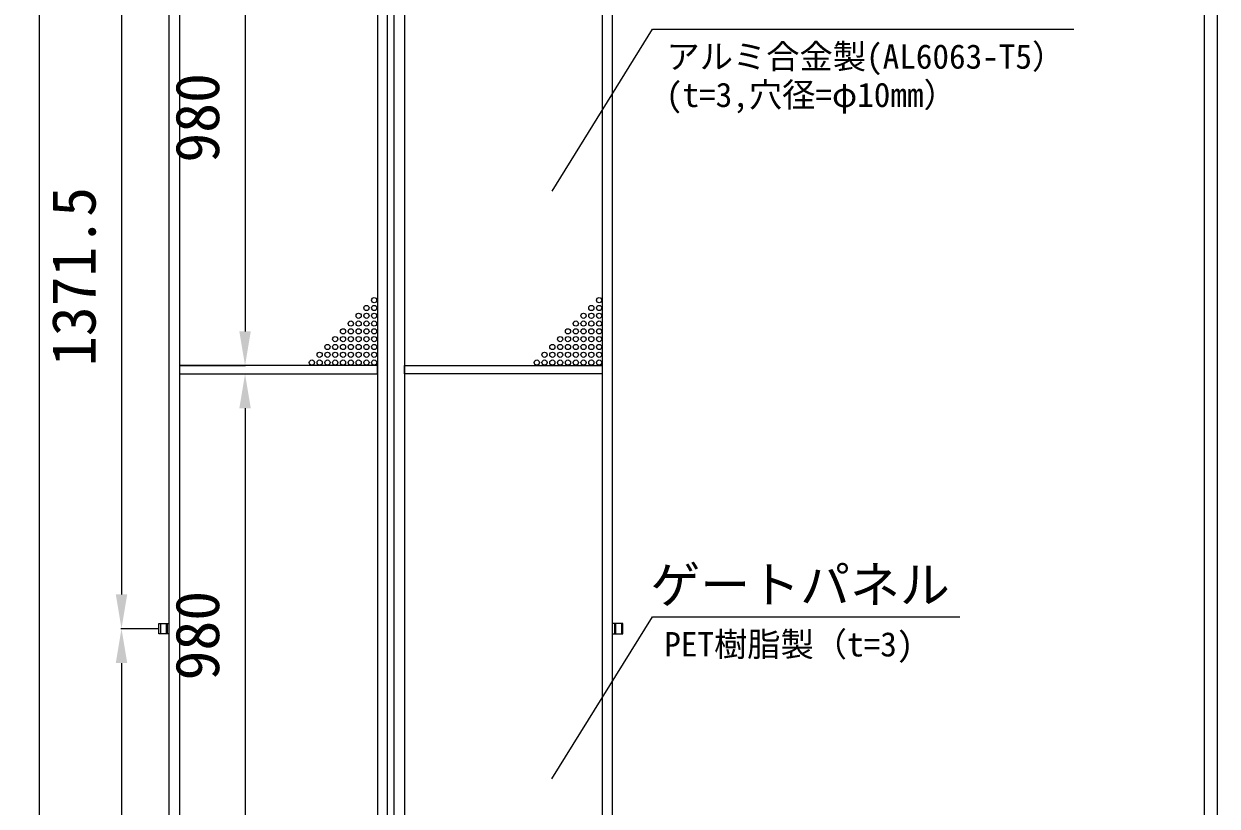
# Model space of a CAD drawing. Units: millimetres, scale not verified. Extents: x -20976 to 3174, y -17325 to 17325.
# Drawn here: x 419 to 3174, y 7582 to 9388 of the extents above; entities that cross this region are included whole.
import ezdxf
from ezdxf.enums import TextEntityAlignment as Align

# ---------------------------------------------------------------- set-up
doc = ezdxf.new("R2010")
doc.units = ezdxf.units.MM
doc.header["$LTSCALE"] = 90
doc.linetypes.add('DASHED1', pattern=[1.8, 1.2, -0.6])
for name, color, linetype, lineweight in [('0-2_ACCG-3018', 7, 'Continuous', 18), ('0-A_図面枠', 7, 'Continuous', 18), ('0-B_寸法', 3, 'Continuous', 18), ('1-7_標準ﾊﾟﾈﾙ', 7, 'Continuous', 18), ('1-9_文字', 7, 'Continuous', 18)]:
    doc.layers.add(name, color=color, linetype=linetype, lineweight=lineweight)
doc.styles.add('ＭＳ ゴシック', font='')
doc.styles.get('ＭＳ ゴシック').set_extended_font_data('MS Gothic')

msp = doc.modelspace()

# ---------------------------------------------------------------- linework, layer by layer
at = {"layer": '0-2_ACCG-3018'}
for centre in [(1209.85, 8731.75), (1227.85, 8749.75), (1227.85, 8731.75), (1729.09, 8731.75), (1747.09, 8749.75), (1747.09, 8731.75), (1191.85, 8713.76), (1209.85, 8713.76), (1227.85, 8713.76), (1711.09, 8713.76), (1729.09, 8713.76), (1747.09, 8713.76), (1155.85, 8677.75), (1173.85, 8695.76), (1173.85, 8677.75), (1191.85, 8695.76), (1191.85, 8677.75), (1209.85, 8695.76), (1209.85, 8677.75), (1227.85, 8695.76), (1227.85, 8677.75), (1675.09, 8677.75), (1693.09, 8695.76), (1693.09, 8677.75), (1711.09, 8695.76), (1711.09, 8677.75), (1729.09, 8695.76), (1729.09, 8677.75), (1747.09, 8695.76), (1747.09, 8677.75), (1137.85, 8659.75), (1155.85, 8659.75), (1173.85, 8659.75), (1191.85, 8659.75), (1209.85, 8659.75), (1227.85, 8659.75), (1657.09, 8659.75), (1675.09, 8659.75), (1693.09, 8659.75), (1711.09, 8659.75), (1729.09, 8659.75), (1747.09, 8659.75), (1101.85, 8623.76), (1119.85, 8641.75), (1119.85, 8623.76), (1137.85, 8641.75), (1137.85, 8623.76), (1155.85, 8641.75), (1155.85, 8623.76), (1173.85, 8641.75), (1173.85, 8623.76), (1191.85, 8641.75), (1191.85, 8623.76), (1209.85, 8641.75), (1209.85, 8623.76), (1227.85, 8641.75), (1227.85, 8623.76), (1621.09, 8623.76), (1639.09, 8641.75), (1639.09, 8623.76), (1657.09, 8641.75), (1657.09, 8623.76), (1675.09, 8641.75), (1675.09, 8623.76), (1693.09, 8641.75), (1693.09, 8623.76), (1711.09, 8641.75), (1711.09, 8623.76), (1729.09, 8641.75), (1729.09, 8623.76), (1747.09, 8641.75), (1747.09, 8623.76), (1083.85, 8605.76), (1101.85, 8605.76), (1119.85, 8605.76), (1137.85, 8605.76), (1155.85, 8605.76), (1173.85, 8605.76), (1191.85, 8605.76), (1209.85, 8605.76), (1227.85, 8605.76), (1603.09, 8605.76), (1621.09, 8605.76), (1639.09, 8605.76), (1657.09, 8605.76), (1675.09, 8605.76), (1693.09, 8605.76), (1711.09, 8605.76), (1729.09, 8605.76), (1747.09, 8605.76)]:
    msp.add_circle(centre, 6, dxfattribs=at)
at = {"layer": '0-A_図面枠'}
for points in [[(-20976.24, 17325), (3173.76, 17325), (3173.76, 675), (-20976.24, 675)], [(0, 10798.6), (3143.92, 10798.6), (3143.92, 5777.01), (0, 5777.01)]]:
    msp.add_lwpolyline(points, close=True, dxfattribs=at)
at = {"layer": '0-B_寸法'}
for p, q in [((454.69, 9713.95), (454.69, 6268.75)), ((929.65, 9695.36), (929.65, 8677.75)), ((644.43, 9557.95), (644.43, 8070.55)), ((779.65, 8598.56), (930.85, 8598.56)), ((779.65, 8579.36), (930.85, 8579.36)), ((929.65, 8500.16), (929.65, 7482.56)), ((729.55, 7991.35), (643.23, 7991.35)), ((729.55, 7991.35), (643.23, 7991.35)), ((644.43, 7912.15), (644.43, 6424.76))]:
    msp.add_line(p, q, dxfattribs=at)
at = {"layer": '0-B_寸法', "color": 91}
for points in [[(916.45, 8677.75), (929.65, 8598.56), (942.85, 8677.75)], [(916.45, 8500.16), (929.65, 8579.36), (942.85, 8500.16)], [(631.23, 8070.55), (644.43, 7991.35), (657.63, 8070.55)], [(631.23, 7912.15), (644.43, 7991.35), (657.63, 7912.15)]]:
    msp.add_solid(points, dxfattribs=at)
at = {"layer": '1-7_標準ﾊﾟﾈﾙ', "linetype": 'DASHED1'}
for p, q in [((734.35, 8003.36), (734.35, 7979.35)), ((747.55, 8003.36), (747.55, 7979.35)), ((1785.19, 8003.36), (1785.19, 7979.35)), ((1798.39, 8003.36), (1798.39, 7979.35))]:
    msp.add_line(p, q, dxfattribs=at)
at = {"layer": '1-7_標準ﾊﾟﾈﾙ'}
for p, q in [((750.19, 8003.36), (750.19, 7979.35)), ((1782.55, 8003.36), (1782.55, 7979.35))]:
    msp.add_line(p, q, dxfattribs=at)
for points in [[(754.75, 9793.15), (778.45, 9793.15), (778.45, 6189.55), (754.75, 6189.55)], [(1258.75, 9793.15), (1235.05, 9793.15), (1235.05, 6189.55), (1258.75, 6189.55)], [(1273.99, 9793.15), (1297.69, 9793.15), (1297.69, 6189.55), (1273.99, 6189.55)], [(1778, 9793.15), (1754.29, 9793.15), (1754.29, 6189.55), (1778, 6189.55)], [(1235.05, 8598.56), (778.45, 8598.56), (778.45, 8579.36), (1235.05, 8579.36)], [(1297.69, 8598.56), (1754.29, 8598.56), (1754.29, 8579.36), (1297.69, 8579.36)]]:
    msp.add_lwpolyline(points, close=True, dxfattribs=at)
for points in [[(754.75, 7979.35), (730.75, 7979.35), (730.75, 8003.36), (754.75, 8003.36)], [(1778, 7979.35), (1801.99, 7979.35), (1801.99, 8003.36), (1778, 8003.36)]]:
    msp.add_lwpolyline(points, dxfattribs=at)
at = {"layer": '1-9_文字'}
for p, q in [((1638.43, 9001.71), (1870.41, 9375.61)), ((1870.41, 9375.61), (1870.84, 9375.61)), ((1870.84, 9375.61), (2842.61, 9375.61)), ((1638, 7645.01), (1869.97, 8018.9)), ((1869.97, 8018.9), (1870.41, 8018.9)), ((1870.41, 8018.9), (2579.85, 8018.9))]:
    msp.add_line(p, q, dxfattribs=at)

# ---------------------------------------------------------------- texts
at = {"layer": '0-B_寸法', "style": 'ＭＳ ゴシック'}
for s, p in [('980', (900.27, 9067.2)), ('1371.5', (615.05, 8597.64)), ('980', (900.27, 7872))]:
    msp.add_text(s, height=101.3, rotation=90, dxfattribs=at).set_placement(p, align=Align.BOTTOM_LEFT)
at = {"layer": '1-9_文字', "style": 'ＭＳ ゴシック'}
for s, height, p in [('アルミ合金製(AL6063-T5）', 56.3, (1902.53, 9267.13)), ('(t=3,穴径=φ10mm）', 56.3, (1901.21, 9178.71)), ('ゲートパネル', 84.46, (1865.47, 8025.38)), ('PET樹脂製（t=3)', 56.3, (1897.33, 7910.41))]:
    msp.add_text(s, height=height, dxfattribs=at).set_placement(p, align=Align.BOTTOM_LEFT)

doc.saveas('drawing.dxf')
